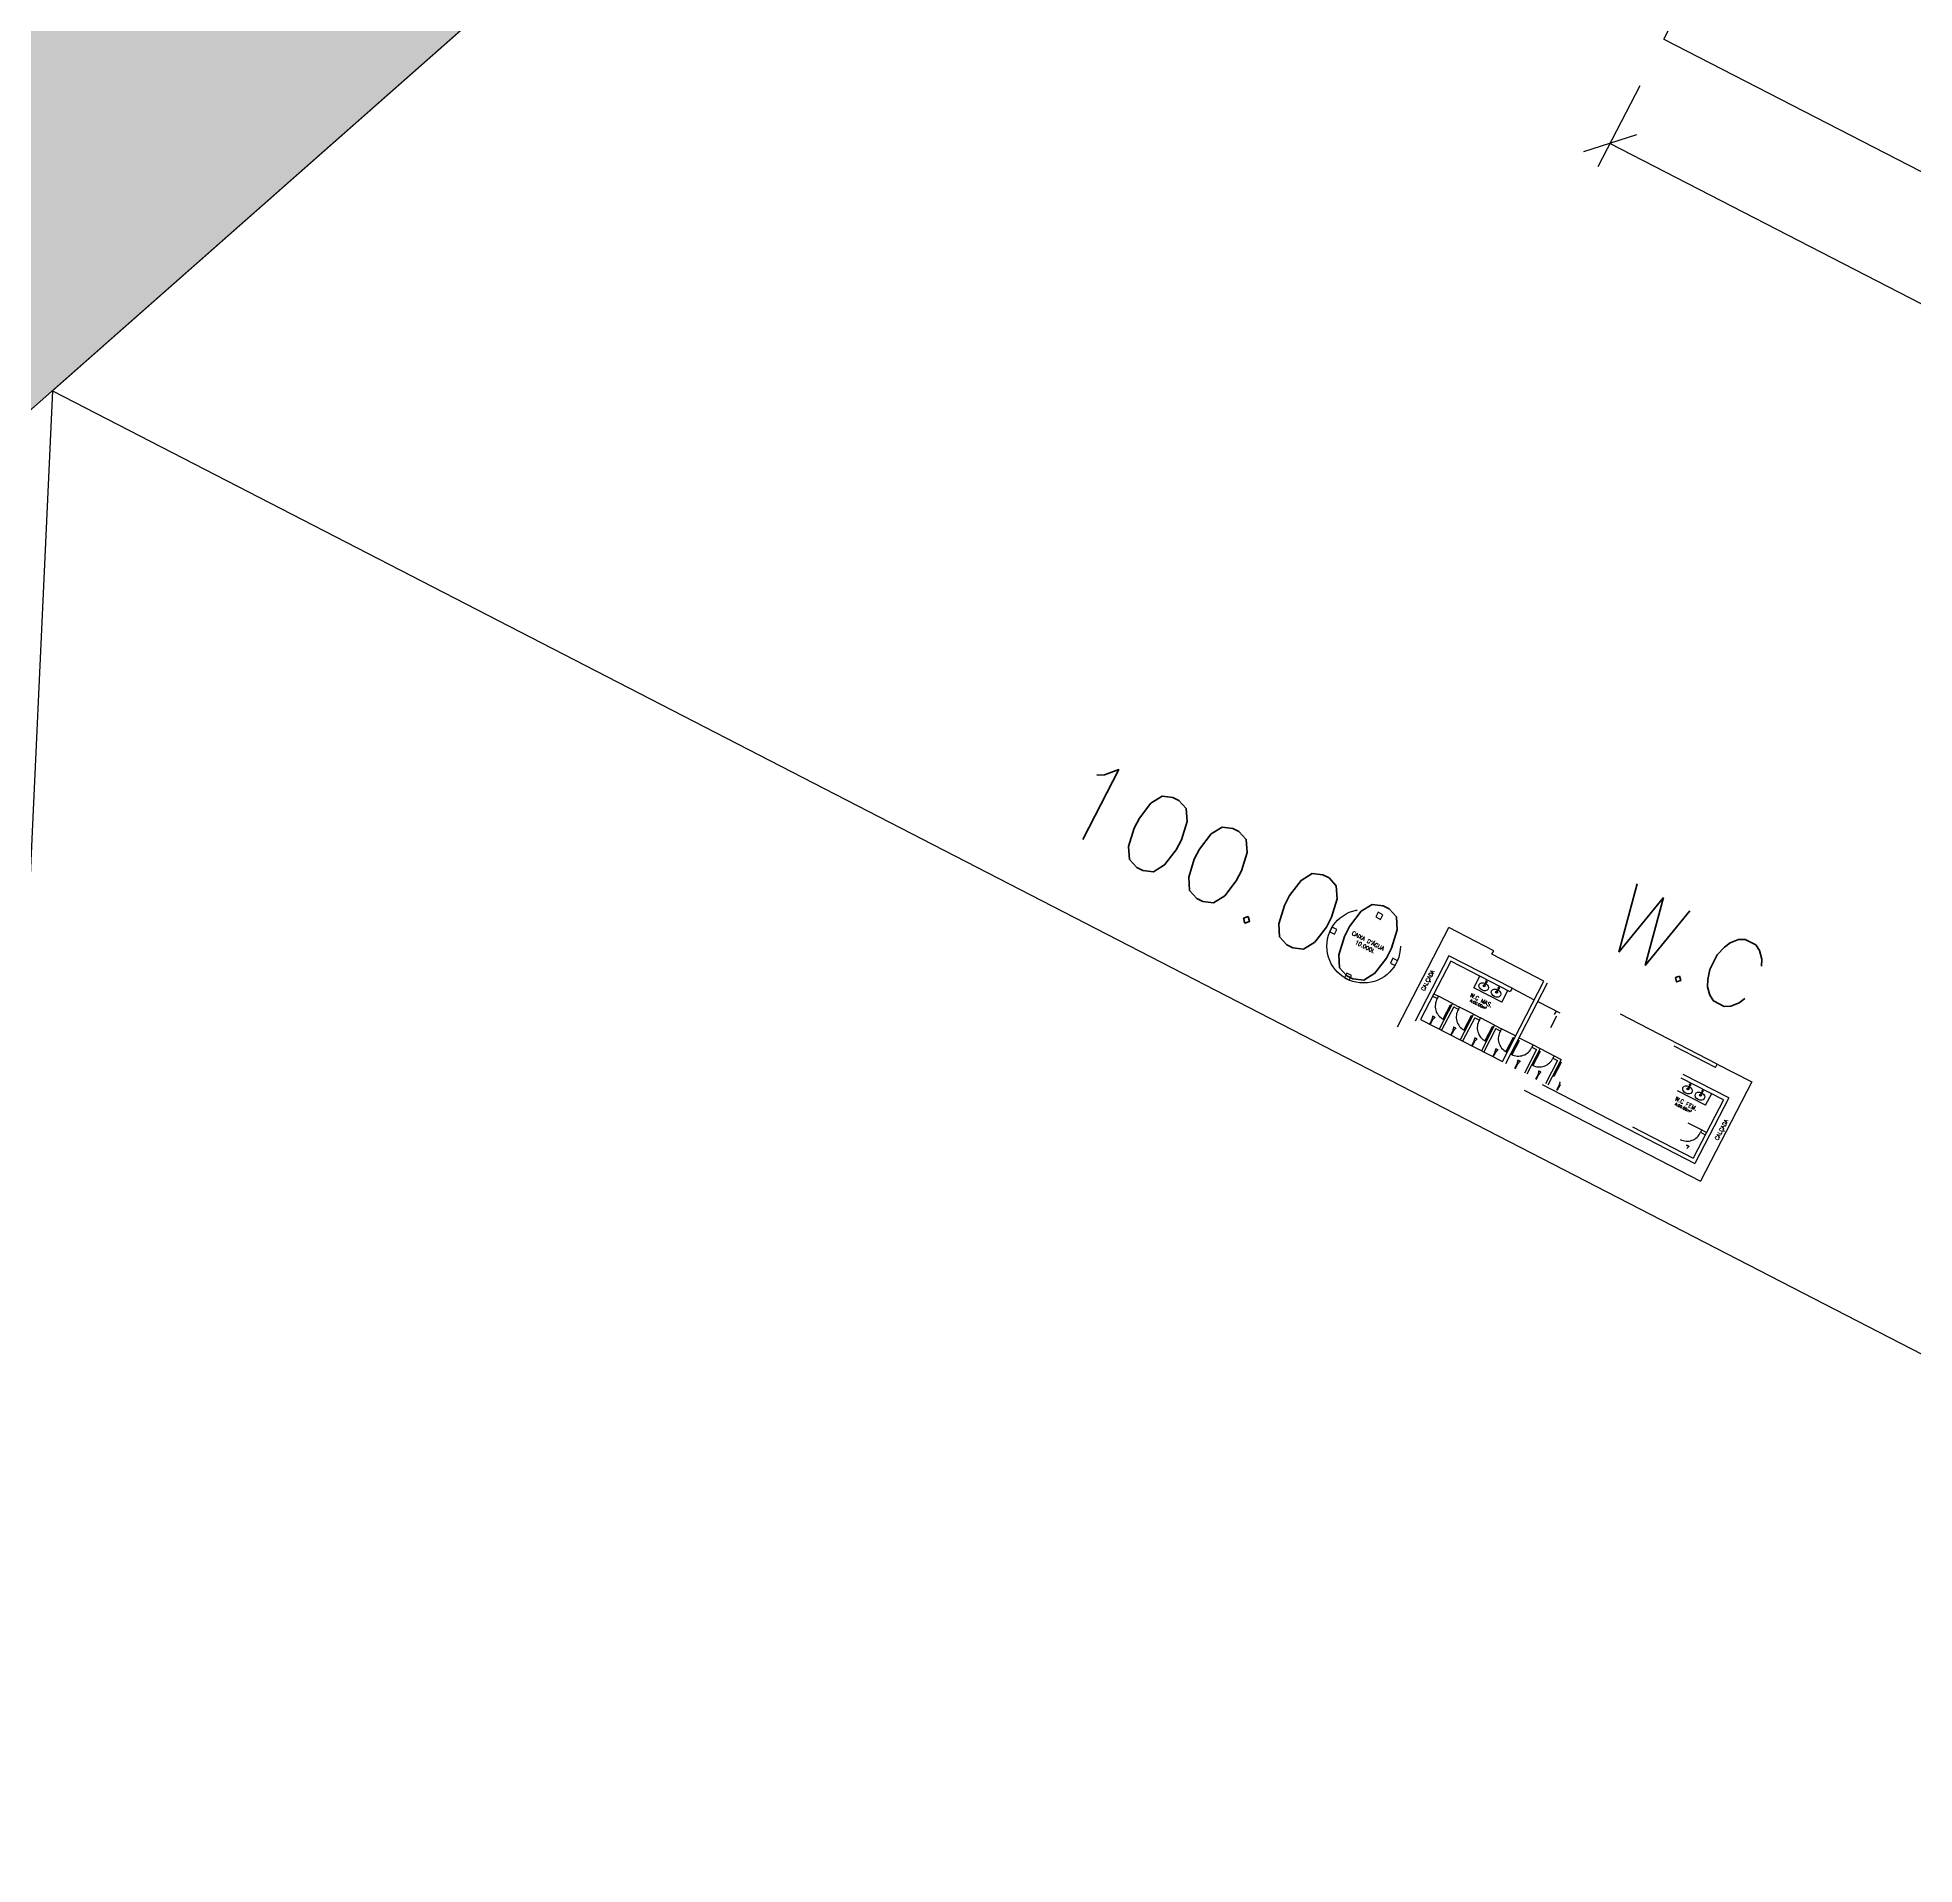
# Model space of a CAD drawing. Header units: millimetres. Extents: x 272118 to 273910, y 9581933 to 9583029.
# Drawn here: x 272703.1 to 272774.5, y 9582527.2 to 9582596.8 of the extents above; entities that cross this region are included whole.
import ezdxf

# ---------------------------------------------------------------- set-up
doc = ezdxf.new("R2010")
doc.units = ezdxf.units.MM
doc.header["$PDMODE"] = 35
doc.linetypes.add('HIDDEN', pattern=[9.525, 6.35, -3.175])
for name, color, linetype in [('ARQ-ALVENARIA', 4, 'Continuous'), ('ARQ-COTAS', 30, 'Continuous'), ('ARQ-PENA-01', 1, 'Continuous'), ('ARQ-PENA-02', 2, 'Continuous'), ('ARQ-PENA-05', 5, 'Continuous'), ('ARQ-PENA-FINA-CINZA', 8, 'Continuous'), ('ARQ-PROJ-01', 1, 'HIDDEN'), ('ARQ-PÇ-HIDROSSAN', 7, 'Continuous'), ('ARQ-TEXTO3', 3, 'Continuous'), ('TERRENO', 6, 'Continuous')]:
    doc.layers.add(name, color=color, linetype=linetype)
doc.styles.add('ROMANS', font='romans.shx')
doc.styles.add('Romans_Anot', font='romans.shx')
doc.dimstyles.new('Escala 1-100', dxfattribs={"dimscale": 10, "dimtxt": 0.2, "dimasz": 0.15, "dimexe": 0.1, "dimexo": 0.2, "dimgap": 0.15, "dimtad": 1, "dimzin": 4, "dimdsep": 46, "dimtxsty": 'Romans_Anot', "dimblk": 'OBLIQUE', "dimcen": 0.25, "dimclrd": 256, "dimclre": 256, "dimclrt": 2, "dimaunit": 1, "dimadec": 3, "dimazin": 0, "dimtfac": 1, "dimtix": 1, "dimtmove": 2, "dimatfit": 3, "dimfxl": 0, "dimlwd": -1, "dimlwe": -1, "dimarcsym": 0})
doc.dimstyles.new('Escala 1-1000', dxfattribs={"dimscale": 15, "dimtxt": 0.2, "dimasz": 0.15, "dimexe": 0.1, "dimexo": 0.2, "dimgap": 0.15, "dimtad": 1, "dimzin": 4, "dimdsep": 46, "dimtxsty": 'Romans_Anot', "dimblk": 'OBLIQUE', "dimcen": 0.25, "dimse1": 1, "dimse2": 1, "dimsd1": 1, "dimsd2": 1, "dimclrd": 256, "dimclre": 256, "dimclrt": 2, "dimaunit": 1, "dimadec": 3, "dimazin": 0, "dimtfac": 1, "dimtix": 1, "dimtmove": 2, "dimatfit": 3, "dimfxl": 0, "dimlwd": -1, "dimlwe": -1, "dimarcsym": 0})

# ---------------------------------------------------------------- blocks, each defined once
blk = doc.blocks.new('*D45')
at = {"layer": 'Defpoints', "color": 0, "transparency": 16777216}
for p in [(272764.901, 9582639.368), (272770.61, 9582632.901), (272689.935, 9582573.186)]:
    blk.add_point(p, dxfattribs=at)
at = {"layer": 'ARQ-COTAS', "color": 2, "transparency": 16777216, "insert": (272730.645, 9582602.621), "char_height": 3, "attachment_point": 5, "rotation": 41.4389, "style": 'Romans_Anot'}
blk.add_mtext('100.00', dxfattribs=at)
blk = doc.blocks.new('_Oblique')
at = {"color": 0, "linetype": 'ByBlock', "lineweight": -2}
blk.add_line((-0.5, -0.5), (0.5, 0.5), dxfattribs=at)
blk = doc.blocks.new('*D46')
at = {"layer": 'Defpoints', "color": 0, "transparency": 16777216}
for p in [(272703.646, 9582583.341), (272792.533, 9582537.527), (272792.533, 9582537.527)]:
    blk.add_point(p, dxfattribs=at)
at = {"layer": 'ARQ-COTAS', "color": 2, "transparency": 16777216, "insert": (272748.58, 9582564.995), "char_height": 3, "attachment_point": 5, "rotation": 332.7327, "style": 'Romans_Anot'}
blk.add_mtext('100.00', dxfattribs=at)
blk = doc.blocks.new('*D50')
at = {"layer": 'ARQ-COTAS', "transparency": 16777216}
for p, q in [((272764.064, 9582594.951), (272762.474, 9582591.867)), ((272800.976, 9582573.147), (272762.932, 9582592.756)), ((272802.234, 9582575.587), (272800.518, 9582572.258))]:
    blk.add_line(p, q, dxfattribs=at)
at = {"layer": 'Defpoints', "color": 0, "transparency": 16777216}
for p in [(272764.98, 9582596.729), (272762.932, 9582592.756), (272803.15, 9582577.365)]:
    blk.add_point(p, dxfattribs=at)
at = {"layer": 'ARQ-COTAS', "transparency": 16777216, "xscale": 1.5, "yscale": 1.5, "zscale": 1.5}
for p, rotation in [((272762.932, 9582592.756), 152.7326999488848), ((272800.976, 9582573.147), 332.7326999488848)]:
    blk.add_blockref('_Oblique', p, dxfattribs=dict(at, rotation=rotation))
at = {"layer": 'ARQ-COTAS', "color": 2, "transparency": 16777216, "insert": (272783.1, 9582585.174), "char_height": 2, "attachment_point": 5, "rotation": 332.7327, "style": 'Romans_Anot'}
blk.add_mtext('42.80', dxfattribs=at)

msp = doc.modelspace()

# ---------------------------------------------------------------- hatches: boundary and pattern name
h = msp.add_hatch()
h.set_pattern_fill('DOTS', color=256, scale=2, angle=-0.00936, style=0)
h.set_pattern_definition([(359.990636837, (-1521.6293, 44.6655), (1.588018831, 3.1747405315), [0, -3.175])])
h.paths.add_polyline_path([(272606.838, 9582497.877), (272606.842, 9582523.225), (272822.586, 9582713.689), (272851.289, 9582713.685)])
h.paths.add_polyline_path([(272606.845, 9582539.235), (272606.853, 9582591.266), (272745.54, 9582713.702), (272804.457, 9582713.692)])

# ---------------------------------------------------------------- linework, layer by layer
at = {"color": 8}
for p, q in [((272758.16, 9582560.736), (272758.16, 9582560.735)), ((272758.217, 9582560.846), (272758.161, 9582560.738)), ((272758.161, 9582560.738), (272758.161, 9582560.736)), ((272758.18, 9582560.724), (272758.181, 9582560.725)), ((272758.181, 9582560.726), (272758.182, 9582560.727)), ((272758.182, 9582560.727), (272758.237, 9582560.835)), ((272758.631, 9582560.493), (272758.631, 9582560.492)), ((272758.688, 9582560.603), (272758.632, 9582560.495)), ((272758.632, 9582560.495), (272758.632, 9582560.494)), ((272758.651, 9582560.482), (272758.652, 9582560.483)), ((272758.652, 9582560.483), (272758.653, 9582560.485)), ((272758.653, 9582560.485), (272758.708, 9582560.593))]:
    msp.add_line(p, q, dxfattribs=at)
for points in [[(272758.16, 9582560.735, 0), (272758.159, 9582560.733, 0), (272758.159, 9582560.731, 0), (272758.159, 9582560.729, 0), (272758.159, 9582560.727, 0), (272758.16, 9582560.725, 0), (272758.16, 9582560.723, 0), (272758.162, 9582560.722, 0), (272758.163, 9582560.721, 0), (272758.165, 9582560.719, 0), (272758.167, 9582560.719, 0), (272758.169, 9582560.718, 0), (272758.171, 9582560.718, 0), (272758.172, 9582560.718, 0), (272758.174, 9582560.719, 0), (272758.176, 9582560.72, 0), (272758.178, 9582560.721, 0), (272758.179, 9582560.723, 0), (272758.18, 9582560.724, 0)], [(272758.166, 9582560.723, 0), (272758.165, 9582560.724, 0), (272758.163, 9582560.725, 0), (272758.162, 9582560.726, 0), (272758.161, 9582560.728, 0), (272758.16, 9582560.73, 0), (272758.16, 9582560.732, 0), (272758.16, 9582560.734, 0), (272758.161, 9582560.736, 0), (272758.161, 9582560.738, 0)], [(272758.161, 9582560.736, 0), (272758.16, 9582560.735, 0), (272758.16, 9582560.733, 0), (272758.16, 9582560.731, 0), (272758.16, 9582560.729, 0), (272758.16, 9582560.727, 0), (272758.161, 9582560.725, 0), (272758.163, 9582560.724, 0), (272758.164, 9582560.722, 0), (272758.166, 9582560.721, 0), (272758.168, 9582560.72, 0), (272758.169, 9582560.72, 0), (272758.171, 9582560.72, 0), (272758.173, 9582560.72, 0), (272758.175, 9582560.721, 0), (272758.177, 9582560.722, 0), (272758.179, 9582560.723, 0), (272758.18, 9582560.724, 0), (272758.181, 9582560.726, 0)], [(272758.166, 9582560.721, 0), (272758.164, 9582560.722, 0), (272758.163, 9582560.723, 0), (272758.161, 9582560.725, 0), (272758.16, 9582560.727, 0), (272758.16, 9582560.729, 0), (272758.16, 9582560.731, 0), (272758.16, 9582560.733, 0), (272758.16, 9582560.734, 0)], [(272758.182, 9582560.727, 0), (272758.181, 9582560.726, 0), (272758.179, 9582560.724, 0), (272758.178, 9582560.723, 0), (272758.176, 9582560.722, 0), (272758.174, 9582560.722, 0), (272758.172, 9582560.721, 0), (272758.17, 9582560.721, 0), (272758.168, 9582560.722, 0), (272758.166, 9582560.723, 0)], [(272758.18, 9582560.724, 0), (272758.178, 9582560.723, 0), (272758.177, 9582560.721, 0), (272758.175, 9582560.721, 0), (272758.173, 9582560.72, 0), (272758.171, 9582560.72, 0), (272758.169, 9582560.72, 0), (272758.167, 9582560.721, 0), (272758.166, 9582560.721, 0)], [(272758.182, 9582560.727, 0), (272758.182, 9582560.727, 0)], [(272758.631, 9582560.492, 0), (272758.63, 9582560.49, 0), (272758.63, 9582560.488, 0), (272758.63, 9582560.486, 0), (272758.63, 9582560.484, 0), (272758.631, 9582560.482, 0), (272758.631, 9582560.481, 0), (272758.633, 9582560.479, 0), (272758.634, 9582560.478, 0), (272758.636, 9582560.477, 0), (272758.638, 9582560.476, 0), (272758.64, 9582560.476, 0), (272758.642, 9582560.475, 0), (272758.644, 9582560.476, 0), (272758.645, 9582560.476, 0), (272758.647, 9582560.477, 0), (272758.649, 9582560.478, 0), (272758.65, 9582560.48, 0), (272758.651, 9582560.482, 0)], [(272758.637, 9582560.48, 0), (272758.636, 9582560.481, 0), (272758.634, 9582560.482, 0), (272758.633, 9582560.484, 0), (272758.632, 9582560.485, 0), (272758.632, 9582560.487, 0), (272758.631, 9582560.489, 0), (272758.631, 9582560.491, 0), (272758.632, 9582560.493, 0), (272758.632, 9582560.495, 0)], [(272758.632, 9582560.494, 0), (272758.631, 9582560.492, 0), (272758.631, 9582560.49, 0), (272758.631, 9582560.488, 0), (272758.631, 9582560.486, 0), (272758.631, 9582560.484, 0), (272758.632, 9582560.482, 0), (272758.634, 9582560.481, 0), (272758.635, 9582560.479, 0), (272758.637, 9582560.478, 0), (272758.639, 9582560.478, 0), (272758.64, 9582560.477, 0), (272758.642, 9582560.477, 0), (272758.644, 9582560.477, 0), (272758.646, 9582560.478, 0), (272758.648, 9582560.479, 0), (272758.65, 9582560.48, 0), (272758.651, 9582560.482, 0), (272758.652, 9582560.483, 0)], [(272758.637, 9582560.478, 0), (272758.635, 9582560.479, 0), (272758.634, 9582560.481, 0), (272758.632, 9582560.482, 0), (272758.631, 9582560.484, 0), (272758.631, 9582560.486, 0), (272758.631, 9582560.488, 0), (272758.631, 9582560.49, 0), (272758.631, 9582560.491, 0)], [(272758.653, 9582560.485, 0), (272758.652, 9582560.483, 0), (272758.65, 9582560.481, 0), (272758.649, 9582560.48, 0), (272758.647, 9582560.479, 0), (272758.645, 9582560.479, 0), (272758.643, 9582560.478, 0), (272758.641, 9582560.479, 0), (272758.639, 9582560.479, 0), (272758.637, 9582560.48, 0)], [(272758.651, 9582560.481, 0), (272758.649, 9582560.48, 0), (272758.648, 9582560.479, 0), (272758.646, 9582560.478, 0), (272758.644, 9582560.477, 0), (272758.642, 9582560.477, 0), (272758.64, 9582560.477, 0), (272758.638, 9582560.478, 0), (272758.637, 9582560.478, 0)], [(272758.653, 9582560.485, 0), (272758.653, 9582560.485, 0)]]:
    msp.add_polyline3d(points, dxfattribs=at)
for centre, radius, start, end in [((272758.227, 9582560.841), 0.0297, 332.7327, 220.0444), ((272758.227, 9582560.841), 0.0286, 265.96059, 219.12533), ((272758.227, 9582560.841), 0.0114, 332.7327, 152.7327), ((272758.227, 9582560.841), 0.0297, 265.05558, 332.7327), ((272758.698, 9582560.598), 0.0297, 332.7327, 220.0444), ((272758.698, 9582560.598), 0.0286, 265.96059, 219.12533), ((272758.698, 9582560.598), 0.0114, 332.7327, 152.7327), ((272758.698, 9582560.598), 0.0297, 265.05558, 332.7327)]:
    msp.add_arc(centre, radius, start, end, dxfattribs=at)
at = {"layer": 'ARQ-ALVENARIA', "color": 8}
for p, q in [((272758.44, 9582561.889), (272758.508, 9582562.023)), ((272756.806, 9582561.831), (272755.524, 9582559.342)), ((272756.871, 9582561.629), (272755.726, 9582559.407)), ((272759.206, 9582560.594), (272756.806, 9582561.831)), ((272759.138, 9582560.461), (272756.871, 9582561.629)), ((272760.417, 9582560.87), (272758.44, 9582561.889)), ((272758.837, 9582557.803), (272760.417, 9582560.87)), ((272758.97, 9582557.734), (272760.551, 9582560.801)), ((272759.206, 9582560.594), (272759.138, 9582560.461)), ((272767.019, 9582557.709), (272763.331, 9582559.61)), ((272766.951, 9582557.575), (272765.373, 9582558.389))]:
    msp.add_line(p, q, dxfattribs=at)
at = {"layer": 'ARQ-COTAS', "linetype": 'Continuous'}
msp.add_line((272703.646, 9582583.341), (272702.52, 9582558.852), dxfattribs=at)
at = {"layer": 'ARQ-PENA-01', "color": 8}
for q in [(272774.143, 9582614.507), (272793.424, 9582582.068)]:
    msp.add_line((272764.98, 9582596.729), q, dxfattribs=at)
at = {"layer": 'ARQ-PENA-02', "color": 8}
for p, q in [((272756.184, 9582560.296), (272756.362, 9582560.204)), ((272756.23, 9582560.384), (272756.407, 9582560.293)), ((272756.362, 9582560.204), (272756.407, 9582560.293)), ((272756.941, 9582560.018), (272756.437, 9582559.04)), ((272756.984, 9582559.883), (272756.526, 9582558.994)), ((272756.941, 9582560.018), (272757.207, 9582559.88)), ((272756.984, 9582559.883), (272757.162, 9582559.792)), ((272757.162, 9582559.792), (272757.207, 9582559.88)), ((272757.741, 9582559.606), (272757.207, 9582559.88)), ((272760.184, 9582560.09), (272761.029, 9582559.655)), ((272755.726, 9582559.407), (272758.837, 9582557.803)), ((272756.072, 9582559.228), (272756.167, 9582559.413)), ((272756.072, 9582559.228), (272756.091, 9582559.219)), ((272756.091, 9582559.219), (272756.186, 9582559.404)), ((272756.166, 9582559.424), (272756.162, 9582559.416)), ((272756.162, 9582559.416), (272756.192, 9582559.401)), ((272756.166, 9582559.424), (272756.187, 9582559.521)), ((272756.166, 9582559.424), (272756.195, 9582559.408)), ((272756.187, 9582559.531), (272756.183, 9582559.523)), ((272756.266, 9582559.48), (272756.183, 9582559.523)), ((272756.27, 9582559.488), (272756.187, 9582559.531)), ((272756.195, 9582559.408), (272756.192, 9582559.401)), ((272756.195, 9582559.408), (272756.263, 9582559.482)), ((272756.27, 9582559.488), (272756.266, 9582559.48)), ((272756.966, 9582559.011), (272756.987, 9582559.109)), ((272756.987, 9582559.118), (272756.983, 9582559.111)), ((272757.066, 9582559.068), (272756.983, 9582559.111)), ((272757.07, 9582559.076), (272756.987, 9582559.118)), ((272756.995, 9582558.996), (272757.063, 9582559.07)), ((272757.07, 9582559.076), (272757.066, 9582559.068)), ((272757.741, 9582559.606), (272757.237, 9582558.628)), ((272757.784, 9582559.471), (272757.326, 9582558.582)), ((272757.741, 9582559.606), (272758.007, 9582559.468)), ((272757.784, 9582559.471), (272757.962, 9582559.379)), ((272757.962, 9582559.379), (272758.007, 9582559.468)), ((272758.541, 9582559.193), (272758.007, 9582559.468)), ((272758.541, 9582559.193), (272758.037, 9582558.216)), ((272758.584, 9582559.059), (272758.126, 9582558.17)), ((272758.541, 9582559.193), (272758.807, 9582559.056)), ((272758.584, 9582559.059), (272758.762, 9582558.967)), ((272758.762, 9582558.967), (272758.807, 9582559.056)), ((272759.341, 9582558.781), (272758.807, 9582559.056)), ((272760.686, 9582559.1), (272760.915, 9582559.544)), ((272760.827, 9582559.59), (272760.895, 9582559.723)), ((272756.872, 9582558.816), (272756.967, 9582559.001)), ((272756.872, 9582558.816), (272756.891, 9582558.806)), ((272756.891, 9582558.806), (272756.986, 9582558.991)), ((272756.966, 9582559.011), (272756.962, 9582559.004)), ((272756.962, 9582559.004), (272756.992, 9582558.989)), ((272756.966, 9582559.011), (272756.995, 9582558.996)), ((272756.995, 9582558.996), (272756.992, 9582558.989)), ((272757.672, 9582558.404), (272757.767, 9582558.589)), ((272757.672, 9582558.404), (272757.691, 9582558.394)), ((272757.691, 9582558.394), (272757.786, 9582558.579)), ((272757.766, 9582558.599), (272757.762, 9582558.592)), ((272757.762, 9582558.592), (272757.792, 9582558.576)), ((272757.766, 9582558.599), (272757.787, 9582558.697)), ((272757.766, 9582558.599), (272757.795, 9582558.584)), ((272757.787, 9582558.706), (272757.783, 9582558.699)), ((272757.866, 9582558.656), (272757.783, 9582558.699)), ((272757.87, 9582558.663), (272757.787, 9582558.706)), ((272757.795, 9582558.584), (272757.792, 9582558.576)), ((272757.795, 9582558.584), (272757.863, 9582558.658)), ((272757.87, 9582558.663), (272757.866, 9582558.656)), ((272759.474, 9582558.712), (272760.007, 9582558.437)), ((272760.007, 9582558.437), (272759.962, 9582558.348)), ((272759.962, 9582558.348), (272760.139, 9582558.257)), ((272760.007, 9582558.437), (272760.274, 9582558.3)), ((272758.472, 9582557.991), (272758.567, 9582558.176)), ((272758.472, 9582557.991), (272758.491, 9582557.982)), ((272758.491, 9582557.982), (272758.586, 9582558.167)), ((272758.566, 9582558.187), (272758.562, 9582558.179)), ((272758.562, 9582558.179), (272758.591, 9582558.164)), ((272758.566, 9582558.187), (272758.587, 9582558.284)), ((272758.566, 9582558.187), (272758.595, 9582558.171)), ((272758.587, 9582558.294), (272758.583, 9582558.286)), ((272758.666, 9582558.243), (272758.583, 9582558.286)), ((272758.67, 9582558.251), (272758.587, 9582558.294)), ((272758.595, 9582558.171), (272758.591, 9582558.164)), ((272758.595, 9582558.171), (272758.663, 9582558.245)), ((272758.67, 9582558.251), (272758.666, 9582558.243)), ((272759.316, 9582557.556), (272759.412, 9582557.741)), ((272759.335, 9582557.546), (272759.431, 9582557.732)), ((272759.41, 9582557.751), (272759.406, 9582557.744)), ((272759.406, 9582557.744), (272759.436, 9582557.729)), ((272759.41, 9582557.751), (272759.431, 9582557.849)), ((272759.41, 9582557.751), (272759.44, 9582557.736)), ((272759.431, 9582557.858), (272759.428, 9582557.851)), ((272759.511, 9582557.808), (272759.428, 9582557.851)), ((272759.515, 9582557.816), (272759.431, 9582557.858)), ((272759.44, 9582557.736), (272759.436, 9582557.729)), ((272759.44, 9582557.736), (272759.507, 9582557.81)), ((272759.515, 9582557.816), (272759.511, 9582557.808)), ((272760.139, 9582558.257), (272759.681, 9582557.368)), ((272760.274, 9582558.3), (272759.77, 9582557.322)), ((272760.274, 9582558.3), (272760.807, 9582558.025)), ((272760.939, 9582557.845), (272760.481, 9582556.956)), ((272761.074, 9582557.888), (272760.57, 9582556.91)), ((272760.807, 9582558.025), (272760.762, 9582557.936)), ((272760.762, 9582557.936), (272760.939, 9582557.845)), ((272760.807, 9582558.025), (272761.074, 9582557.888)), ((272766.951, 9582557.575), (272767.019, 9582557.709)), ((272759.316, 9582557.556), (272759.335, 9582557.546)), ((272760.116, 9582557.144), (272760.212, 9582557.329)), ((272760.116, 9582557.144), (272760.135, 9582557.134)), ((272760.135, 9582557.134), (272760.231, 9582557.319)), ((272760.21, 9582557.339), (272760.206, 9582557.332)), ((272760.206, 9582557.332), (272760.236, 9582557.316)), ((272760.21, 9582557.339), (272760.231, 9582557.437)), ((272760.21, 9582557.339), (272760.24, 9582557.324)), ((272760.231, 9582557.446), (272760.228, 9582557.439)), ((272760.311, 9582557.396), (272760.228, 9582557.439)), ((272760.315, 9582557.403), (272760.231, 9582557.446)), ((272760.24, 9582557.324), (272760.236, 9582557.316)), ((272760.24, 9582557.324), (272760.307, 9582557.398)), ((272760.315, 9582557.403), (272760.311, 9582557.396)), ((272760.346, 9582556.93), (272766.168, 9582553.929)), ((272760.916, 9582556.731), (272761.012, 9582556.917)), ((272760.935, 9582556.722), (272761.031, 9582556.907)), ((272761.01, 9582556.927), (272761.006, 9582556.919)), ((272761.006, 9582556.919), (272761.036, 9582556.904)), ((272761.01, 9582556.927), (272761.031, 9582557.024)), ((272761.01, 9582556.927), (272761.04, 9582556.912)), ((272761.031, 9582557.034), (272761.028, 9582557.026)), ((272761.04, 9582556.912), (272761.036, 9582556.904)), ((272767.249, 9582556.353), (272765.649, 9582557.178)), ((272767.451, 9582556.418), (272765.718, 9582557.311)), ((272765.973, 9582556.921), (272765.917, 9582556.813)), ((272765.937, 9582556.803), (272765.993, 9582556.911)), ((272759.672, 9582556.714), (272766.383, 9582553.255)), ((272760.916, 9582556.731), (272760.935, 9582556.722)), ((272766.575, 9582556.138), (272765.509, 9582556.687)), ((272765.916, 9582556.811), (272765.915, 9582556.81)), ((272765.917, 9582556.813), (272765.916, 9582556.812)), ((272765.936, 9582556.802), (272765.937, 9582556.803)), ((272765.936, 9582556.8), (272765.936, 9582556.801)), ((272767.249, 9582556.353), (272766.103, 9582554.131)), ((272767.451, 9582556.418), (272766.168, 9582553.929)), ((272766.387, 9582556.569), (272766.386, 9582556.568)), ((272766.388, 9582556.571), (272766.387, 9582556.569)), ((272766.444, 9582556.679), (272766.388, 9582556.571)), ((272766.407, 9582556.557), (272766.407, 9582556.558)), ((272766.408, 9582556.56), (272766.464, 9582556.668)), ((272766.408, 9582556.559), (272766.408, 9582556.56)), ((272766.575, 9582556.138), (272766.804, 9582556.582)), ((272765.896, 9582555.475), (272766.43, 9582555.2)), ((272763.792, 9582555.322), (272766.103, 9582554.131)), ((272766.43, 9582555.2), (272766.384, 9582555.111)), ((272766.384, 9582555.111), (272766.562, 9582555.02)), ((272766.43, 9582555.2), (272766.607, 9582555.109)), ((272765.933, 9582554.571), (272765.85, 9582554.614)), ((272765.937, 9582554.579), (272765.854, 9582554.621)), ((272765.862, 9582554.499), (272765.929, 9582554.573)), ((272765.937, 9582554.579), (272765.933, 9582554.571))]:
    msp.add_line(p, q, dxfattribs=at)
for points in [[(272756.877, 9582559.938), (272756.846, 9582559.954), (272756.571, 9582559.421), (272756.602, 9582559.405)], [(272757.677, 9582559.526), (272757.646, 9582559.542), (272757.371, 9582559.009), (272757.402, 9582558.993)], [(272758.477, 9582559.114), (272758.446, 9582559.13), (272758.171, 9582558.596), (272758.202, 9582558.58)], [(272759.277, 9582558.701), (272759.246, 9582558.717), (272758.971, 9582558.184), (272759.002, 9582558.168)], [(272759.446, 9582558.614), (272759.477, 9582558.598), (272759.202, 9582558.065), (272759.171, 9582558.081)], [(272760.246, 9582558.202), (272760.277, 9582558.186), (272760.002, 9582557.652), (272759.971, 9582557.669)], [(272761.046, 9582557.79), (272761.077, 9582557.773), (272760.802, 9582557.24), (272760.771, 9582557.256)]]:
    msp.add_lwpolyline(points, close=True, dxfattribs=at)
for points in [[(272765.915, 9582556.81, 0), (272765.915, 9582556.808, 0), (272765.914, 9582556.807, 0), (272765.914, 9582556.805, 0), (272765.914, 9582556.803, 0), (272765.915, 9582556.801, 0), (272765.916, 9582556.799, 0), (272765.917, 9582556.797, 0), (272765.919, 9582556.796, 0), (272765.92, 9582556.795, 0), (272765.922, 9582556.794, 0), (272765.924, 9582556.794, 0), (272765.926, 9582556.794, 0), (272765.928, 9582556.794, 0), (272765.93, 9582556.795, 0), (272765.932, 9582556.796, 0), (272765.933, 9582556.797, 0), (272765.934, 9582556.798, 0), (272765.936, 9582556.8, 0)], [(272765.916, 9582556.812, 0), (272765.916, 9582556.81, 0), (272765.915, 9582556.808, 0), (272765.915, 9582556.806, 0), (272765.915, 9582556.804, 0), (272765.916, 9582556.803, 0), (272765.917, 9582556.801, 0), (272765.918, 9582556.799, 0), (272765.92, 9582556.798, 0), (272765.921, 9582556.797, 0), (272765.923, 9582556.796, 0), (272765.925, 9582556.796, 0), (272765.927, 9582556.796, 0), (272765.929, 9582556.796, 0), (272765.931, 9582556.796, 0), (272765.933, 9582556.797, 0), (272765.934, 9582556.799, 0), (272765.935, 9582556.8, 0), (272765.936, 9582556.802, 0)], [(272765.921, 9582556.797, 0), (272765.919, 9582556.798, 0), (272765.918, 9582556.799, 0), (272765.917, 9582556.801, 0), (272765.916, 9582556.802, 0), (272765.915, 9582556.804, 0), (272765.915, 9582556.806, 0), (272765.915, 9582556.808, 0), (272765.915, 9582556.81, 0)], [(272765.922, 9582556.798, 0), (272765.92, 9582556.799, 0), (272765.919, 9582556.801, 0), (272765.918, 9582556.802, 0), (272765.917, 9582556.804, 0), (272765.916, 9582556.806, 0), (272765.916, 9582556.808, 0), (272765.916, 9582556.81, 0), (272765.916, 9582556.812, 0), (272765.917, 9582556.813, 0)], [(272765.935, 9582556.8, 0), (272765.934, 9582556.798, 0), (272765.932, 9582556.797, 0), (272765.93, 9582556.796, 0), (272765.928, 9582556.796, 0), (272765.926, 9582556.795, 0), (272765.924, 9582556.796, 0), (272765.923, 9582556.796, 0), (272765.921, 9582556.797, 0)], [(272765.937, 9582556.803, 0), (272765.936, 9582556.801, 0), (272765.935, 9582556.8, 0), (272765.933, 9582556.799, 0), (272765.931, 9582556.798, 0), (272765.93, 9582556.797, 0), (272765.928, 9582556.797, 0), (272765.926, 9582556.797, 0), (272765.924, 9582556.797, 0), (272765.922, 9582556.798, 0)], [(272765.937, 9582556.803, 0), (272765.937, 9582556.803, 0)], [(272766.386, 9582556.568, 0), (272766.386, 9582556.566, 0), (272766.385, 9582556.564, 0), (272766.385, 9582556.562, 0), (272766.385, 9582556.56, 0), (272766.386, 9582556.558, 0), (272766.387, 9582556.556, 0), (272766.388, 9582556.555, 0), (272766.39, 9582556.553, 0), (272766.391, 9582556.552, 0), (272766.393, 9582556.552, 0), (272766.395, 9582556.551, 0), (272766.397, 9582556.551, 0), (272766.399, 9582556.551, 0), (272766.401, 9582556.552, 0), (272766.403, 9582556.553, 0), (272766.404, 9582556.554, 0), (272766.406, 9582556.555, 0), (272766.407, 9582556.557, 0)], [(272766.387, 9582556.569, 0), (272766.387, 9582556.567, 0), (272766.386, 9582556.566, 0), (272766.386, 9582556.564, 0), (272766.386, 9582556.562, 0), (272766.387, 9582556.56, 0), (272766.388, 9582556.558, 0), (272766.389, 9582556.556, 0), (272766.391, 9582556.555, 0), (272766.392, 9582556.554, 0), (272766.394, 9582556.553, 0), (272766.396, 9582556.553, 0), (272766.398, 9582556.553, 0), (272766.4, 9582556.553, 0), (272766.402, 9582556.554, 0), (272766.404, 9582556.555, 0), (272766.405, 9582556.556, 0), (272766.406, 9582556.557, 0), (272766.408, 9582556.559, 0)], [(272766.392, 9582556.554, 0), (272766.391, 9582556.555, 0), (272766.389, 9582556.556, 0), (272766.388, 9582556.558, 0), (272766.387, 9582556.56, 0), (272766.386, 9582556.562, 0), (272766.386, 9582556.563, 0), (272766.386, 9582556.565, 0), (272766.386, 9582556.567, 0)], [(272766.393, 9582556.555, 0), (272766.391, 9582556.556, 0), (272766.39, 9582556.558, 0), (272766.389, 9582556.559, 0), (272766.388, 9582556.561, 0), (272766.387, 9582556.563, 0), (272766.387, 9582556.565, 0), (272766.387, 9582556.567, 0), (272766.387, 9582556.569, 0), (272766.388, 9582556.571, 0)], [(272766.406, 9582556.557, 0), (272766.405, 9582556.555, 0), (272766.403, 9582556.554, 0), (272766.401, 9582556.553, 0), (272766.399, 9582556.553, 0), (272766.397, 9582556.553, 0), (272766.395, 9582556.553, 0), (272766.394, 9582556.553, 0), (272766.392, 9582556.554, 0)], [(272766.408, 9582556.56, 0), (272766.407, 9582556.559, 0), (272766.406, 9582556.557, 0), (272766.404, 9582556.556, 0), (272766.402, 9582556.555, 0), (272766.401, 9582556.554, 0), (272766.399, 9582556.554, 0), (272766.397, 9582556.554, 0), (272766.395, 9582556.555, 0), (272766.393, 9582556.555, 0)], [(272766.408, 9582556.56, 0), (272766.408, 9582556.56, 0)]]:
    msp.add_polyline3d(points, dxfattribs=at)
for centre, radius in [((272765.904, 9582556.765), 0.0384), ((272765.904, 9582556.765), 0.0274), ((272766.375, 9582556.522), 0.0384), ((272766.375, 9582556.522), 0.0274)]:
    msp.add_circle(centre, radius, dxfattribs=at)
for centre, radius, start, end in [((272756.848, 9582559.915), 0.566, 149.29107, 242.7327), ((272757.648, 9582559.503), 0.566, 149.29107, 242.7327), ((272758.448, 9582559.09), 0.566, 149.29107, 242.7327), ((272759.248, 9582558.678), 0.566, 149.29107, 242.7327), ((272759.444, 9582558.577), 0.566, 242.7327, 336.17433), ((272760.244, 9582558.165), 0.566, 242.7327, 336.17433), ((272765.983, 9582556.916), 0.0297, 332.7327, 220.0444), ((272765.983, 9582556.916), 0.0286, 265.96059, 219.12533), ((272765.983, 9582556.916), 0.0114, 332.7327, 152.7327), ((272765.983, 9582556.916), 0.0297, 265.05558, 332.7327), ((272766.454, 9582556.673), 0.0297, 332.7327, 220.0444), ((272766.454, 9582556.673), 0.0286, 265.96059, 219.12533), ((272766.454, 9582556.673), 0.0114, 332.7327, 152.7327), ((272766.454, 9582556.673), 0.0297, 265.05558, 332.7327), ((272765.866, 9582555.34), 0.566, 242.7327, 336.17433)]:
    msp.add_arc(centre, radius, start, end, dxfattribs=at)
at = {"layer": 'ARQ-PENA-02', "color": 8, "extrusion": (0, 0, -1)}
for centre in [(272765.884, 9582556.727), (272766.355, 9582556.484)]:
    msp.add_ellipse(centre, major_axis=(0.171, -0.088), ratio=0.742857, start_param=4.775358, end_param=10.940424, dxfattribs=at)
at = {"layer": 'ARQ-PENA-05'}
msp.add_line((272606.838, 9582497.877), (272851.289, 9582713.685), dxfattribs=at)
at = {"layer": 'ARQ-PENA-FINA-CINZA', "color": 8}
for p, q in [((272754.85, 9582559.127), (272756.797, 9582562.904)), ((272758.508, 9582562.023), (272756.797, 9582562.904)), ((272759.206, 9582560.594), (272760.051, 9582560.159)), ((272756.941, 9582560.018), (272756.407, 9582560.293)), ((272767.019, 9582557.709), (272768.33, 9582557.033)), ((272768.33, 9582557.033), (272766.383, 9582553.255))]:
    msp.add_line(p, q, dxfattribs=at)
at = {"layer": 'ARQ-PROJ-01', "color": 8}
for points in [[(272754.017, 9582563.308), (272754.195, 9582563.216), (272754.287, 9582563.394), (272754.109, 9582563.485)], [(272752.266, 9582562.748), (272752.444, 9582562.656), (272752.536, 9582562.834), (272752.358, 9582562.925)], [(272754.577, 9582561.556), (272754.755, 9582561.465), (272754.847, 9582561.643), (272754.669, 9582561.734)], [(272752.826, 9582560.996), (272753.004, 9582560.905), (272753.095, 9582561.083), (272752.918, 9582561.174)]]:
    msp.add_lwpolyline(points, close=True, dxfattribs=at)
msp.add_circle((272753.556, 9582562.195), 1.4, dxfattribs=at)
at = {"layer": 'ARQ-PÇ-HIDROSSAN', "color": 8}
for p, q in [((272757.753, 9582560.612), (272757.982, 9582561.056)), ((272758.82, 9582560.062), (272757.753, 9582560.612)), ((272758.82, 9582560.062), (272759.049, 9582560.506))]:
    msp.add_line(p, q, dxfattribs=at)
at = {"layer": 'ARQ-PÇ-HIDROSSAN', "color": 8, "ltscale": 0.03}
for centre, radius in [((272758.148, 9582560.689), 0.0384), ((272758.148, 9582560.689), 0.0274), ((272758.619, 9582560.446), 0.0384), ((272758.619, 9582560.446), 0.0274)]:
    msp.add_circle(centre, radius, dxfattribs=at)
at = {"layer": 'ARQ-PÇ-HIDROSSAN', "color": 8, "ltscale": 0.03, "extrusion": (0, 0, -1)}
for centre in [(272758.129, 9582560.651), (272758.6, 9582560.408)]:
    msp.add_ellipse(centre, major_axis=(0.171, -0.088), ratio=0.742857, start_param=4.775358, end_param=10.940424, dxfattribs=at)
at = {"layer": 'TERRENO'}
for q in [(272778.612, 9582649.523), (272792.533, 9582537.527)]:
    msp.add_line((272703.646, 9582583.341), q, dxfattribs=at)

# ---------------------------------------------------------------- texts
at = {"layer": 'ARQ-PENA-02', "color": 8, "style": 'ROMANS'}
for s, insert, char_height, width, attachment_point, rotation in [('\\pi-0.04474;A:00.00m²', (272757.678, 9582560.16), 0.1, 0.65338, 1, 332.7327), ('\\pi-0.04474;A:00.00m²', (272765.478, 9582556.226), 0.1, 0.65338, 1, 332.7327), ('W.C FEM.', (272765.832, 9582556.205), 0.15, 1.12177, 5, 332.7327), ('CALÇADA', (272767.194, 9582555.197), 0.15, 1.12177, 5, 62.7327)]:
    msp.add_mtext(s, dxfattribs=dict(at, insert=insert, char_height=char_height, width=width, attachment_point=attachment_point, rotation=rotation))
at = {"layer": 'ARQ-TEXTO3', "insert": (272765.923, 9582562.084), "char_height": 2.6325, "width": 6.5449, "attachment_point": 5, "rotation": 332.7327, "style": 'ROMANS'}
msp.add_mtext('W.C', dxfattribs=at)
at = {"layer": 'ARQ-TEXTO3', "color": 8, "char_height": 0.15, "attachment_point": 5, "style": 'ROMANS'}
for s, insert, width, rotation in [("CAIXA D'ÁGUA\\P10.000L", (272753.668, 9582562.288), 1.94476, 332.7327), ('CALÇADA', (272756.017, 9582560.885), 1.12177, 62.7327), ('W.C MAS.', (272758.032, 9582560.14), 1.12177, 332.7327)]:
    msp.add_mtext(s, dxfattribs=dict(at, insert=insert, width=width, rotation=rotation))

# ---------------------------------------------------------------- dimensions: what is measured, and where the dimension line sits
at = {"layer": 'ARQ-COTAS'}
dim = msp.add_aligned_dim(p1=(272689.935, 9582573.186), p2=(272764.901, 9582639.368), distance=-8.626, dimstyle='Escala 1-1000', dxfattribs=at)
dim.commit()
dim.dimension.update_dxf_attribs({"geometry": '*D45', "text_midpoint": (272730.645, 9582602.621)})
dim = msp.add_linear_dim(base=(272762.932, 9582592.756), p1=(272803.15, 9582577.365), p2=(272764.98, 9582596.729), angle=152.7327, dimstyle='Escala 1-100', dxfattribs=at)
dim.commit()
dim.dimension.update_dxf_attribs({"geometry": '*D50', "text_midpoint": (272783.1, 9582585.174)})
dim = msp.add_linear_dim(base=(272792.533, 9582537.527), p1=(272703.646, 9582583.341), p2=(272792.533, 9582537.527), angle=332.7327, dimstyle='Escala 1-1000', dxfattribs=at)
dim.commit()
dim.dimension.update_dxf_attribs({"geometry": '*D46', "text_midpoint": (272748.58, 9582564.995), "dimtype": 161})

doc.saveas('drawing.dxf')
